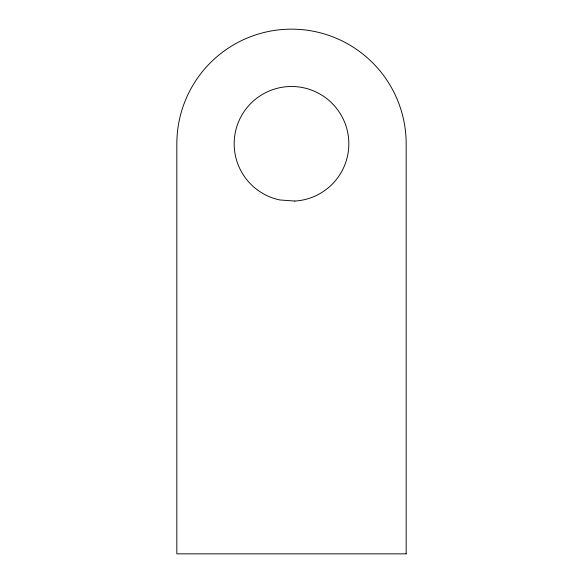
<?xml version="1.0" encoding="UTF-8"?>
<svg xmlns="http://www.w3.org/2000/svg" width="583" height="583" viewBox="0 0 583 583"><rect width="100%" height="100%" fill="white"/><g stroke="black" fill="none" stroke-linecap="round" stroke-linejoin="round"><path stroke-width="0.87" d="M406.169 553.85L176.831 553.85L176.831 143.819A114.669 114.669 0 0 1 291.5 29.15A114.669 114.669 0 0 1 406.169 143.819L406.169 553.85M294.838 201.055L279.913 199.969A57.338 57.338 0 0 1 245.509 109.589A57.338 57.338 0 0 1 341.966 116.6A57.338 57.338 0 0 1 294.838 201.055"/></g></svg>
